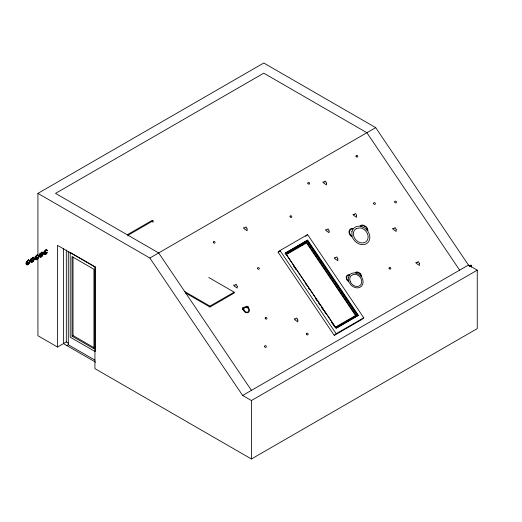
<?xml version="1.0" encoding="UTF-8"?>
<svg xmlns="http://www.w3.org/2000/svg" width="522" height="522" viewBox="0 0 522 522"><rect width="100%" height="100%" fill="white"/><g stroke="black" fill="none" stroke-linecap="round" stroke-linejoin="round"><path stroke-width="0.78" d="M28.005 260.4L28.645 259.695L28.612 260.361A9.024 5.207 -60 0 0 26.583 262.077L26.224 262.716A2.564 1.481 -60 0 0 27.066 264.882A2.564 1.481 -60 0 0 29.428 262.775A2.564 1.481 -60 0 0 28.997 260.243L27.653 260.608L26.531 262.122M32.455 257.835L33.088 257.124L33.056 257.79A9.024 5.207 -60 0 0 31.026 259.506L30.667 260.145A2.564 1.481 -60 0 0 31.516 262.312A2.564 1.481 -60 0 0 33.878 260.204A2.564 1.481 -60 0 0 33.441 257.672L32.527 257.79M36.899 255.265L37.538 254.56L37.506 255.225A9.024 5.207 -60 0 0 35.47 256.941L35.17 257.431M41.349 252.7L41.982 251.989L41.949 252.655A9.024 5.207 -60 0 0 39.92 254.371L39.561 255.01A2.564 1.481 -60 0 0 40.403 257.176A2.564 1.481 -60 0 0 42.771 255.075A2.564 1.481 -60 0 0 42.334 252.537L40.997 252.902L39.92 254.371M45.792 250.129L46.425 249.425L46.393 250.09A9.024 5.207 -60 0 0 44.363 251.806L44.005 252.446A2.564 1.481 -60 0 0 44.781 254.605A2.564 1.481 -60 0 0 47.124 252.707M28.084 260.354L28.534 259.793L28.769 260.178M36.977 255.225L37.427 254.658L37.662 255.043M41.421 252.655L41.877 252.093L42.106 252.478M45.871 250.09L46.321 249.529L46.543 249.953M30.818 259.225L30.831 259.715M35.15 256.778L35.418 256.322M44.161 251.526L44.207 251.898L44.481 251.186M471.072 265.535L471.092 265.052L470.687 265.307M33.199 257.653L32.801 257.326L31.026 259.506M32.501 261.307L32.527 261.228A0.816 0.47 -60 0 0 32.742 260.015A0.816 0.47 -60 0 0 31.803 260.85A0.816 0.47 -60 0 0 32.429 261.352A0.679 0.391 -60 0 0 32.266 260.687L32.338 260.648A0.679 0.391 -60 0 1 32.527 261.228L32.573 261.222M41.388 256.178L41.421 256.093A0.816 0.47 -60 0 0 41.636 254.88A0.816 0.47 -60 0 0 40.696 255.715A0.816 0.47 -60 0 0 41.323 256.217A0.679 0.391 -60 0 0 41.16 255.558L41.225 255.512A0.679 0.391 -60 0 1 41.421 256.093L41.466 256.087M45.603 252.987L45.675 252.948A0.679 0.391 -60 0 1 45.838 253.607L45.864 253.529M26.42 262.409L26.309 262.703A2.427 1.403 -60 0 0 27.111 264.758A2.427 1.403 -60 0 0 29.349 262.762A2.427 1.403 -60 0 0 28.938 260.361L28.827 260.354M30.876 259.604L31.281 258.905L30.746 259.219M30.87 259.845L30.752 260.139A2.427 1.403 -60 0 0 31.555 262.188A2.427 1.403 -60 0 0 33.793 260.191A2.427 1.403 -60 0 0 33.382 257.796L33.271 257.783M39.77 254.468L40.168 253.77M39.763 254.71L39.646 255.004A2.427 1.403 -60 0 0 40.448 257.052A2.427 1.403 -60 0 0 42.687 255.062A2.427 1.403 -60 0 0 42.275 252.661L42.165 252.655M44.207 252.146L44.096 252.439A2.427 1.403 -60 0 0 45.029 254.482A2.427 1.403 -60 0 0 47.274 252.106M26.42 261.698L26.42 262.168L26.792 261.522M35.313 256.563L35.111 257.581A2.564 1.481 -60 0 0 35.959 259.747A2.564 1.481 -60 0 0 38.321 257.64A2.564 1.481 -60 0 0 37.891 255.108L37.023 255.199L35.372 256.478M39.639 254.083L39.861 253.751M471.151 265.541L470.87 265.718A9.024 5.207 -60 0 0 469.461 266.07M44.318 251.858L45.453 250.443L46.425 250.071M30.805 259.095L32.103 258.038M44.22 251.278L44.174 252.015M35.737 256.446L37.538 255.206M40.54 253.314L39.724 254.579M26.276 262.566L26.491 262.338A10.916 6.303 -60 0 1 28.762 260.393L28.997 260.243M30.726 260.002L30.942 259.767A10.916 6.303 -60 0 1 33.206 257.829L33.441 257.672M39.613 254.867L39.829 254.638A10.916 6.303 -60 0 1 42.099 252.694L42.334 252.537M44.063 252.296L44.279 252.067A10.916 6.303 -60 0 1 46.549 250.129L46.784 249.973A2.564 1.481 -60 0 1 47.352 250.501M26.478 261.613L26.824 261.463M278.115 252.237L280.02 250.534L307.595 234.613L363.736 317.787L361.837 319.49L334.263 335.411L278.115 252.237L280.183 251.043M305.69 236.316L307.595 234.613M284.96 253.353L307.647 240.133L358.399 315.321L336.409 328.142M285.795 254.005L307.262 241.379L357.139 315.268L336.364 327.496M334.263 335.411L336.161 333.708L363.736 317.787M27.235 261.091L28.645 260.334M45.851 253.575L45.91 253.522A0.816 0.47 -60 0 0 46.086 252.315A0.816 0.47 -60 0 0 45.14 253.144A0.816 0.47 -60 0 0 45.766 253.646M44.331 251.271L45.91 250.064L46.784 249.973M37.891 255.108L37.656 255.258A10.916 6.303 -60 0 0 35.385 257.202M41.01 253.007L41.982 252.635M37.923 255.206L37.923 193.394L263.76 63.005L375.69 127.629L468.462 265.065L477.265 270.148L477.265 328.606L251.428 458.995L94.932 368.636L94.932 266.97L57.511 245.366L57.511 347.032L66.314 341.949L68.434 343.176M128.027 235.951L128.027 234.332L152.241 220.356L153.037 220.813L153.037 222.392M153.037 220.813L128.823 234.789L128.027 234.332M37.923 193.394L149.853 258.018L375.69 127.629M72.029 336.122L93.94 348.768L93.94 269.274L72.029 256.622L72.029 336.122L73.015 335.548L94.247 347.802M66.855 345.577L68.291 344.748L94.939 360.134M307.647 240.133L285.351 253L336.109 328.188L358.399 315.321M307.262 241.379L285.828 253.751L335.705 327.646M287.328 253.294L305.996 242.515M287.387 253.464L294.297 249.47M295.68 248.674L299.83 246.28M301.905 245.079L303.289 244.283M285.991 254.814L306.544 242.945L355.528 315.51L334.974 327.379M184.547 291.465L209.942 306.127L234.156 292.15L234.156 293.064L209.942 307.04L185.251 292.79M335.274 327.894L357.139 315.268M149.853 258.018L242.626 395.454L468.462 265.065M242.626 395.454L251.428 400.537L477.265 270.148M469.324 265.763L470.25 265.372L471.229 265.946A2.564 1.481 -60 0 1 471.346 266.951M469.337 265.868L470.916 265.718M469.004 265.626L469.363 265.737M35.516 256.348L35.228 256.844M469.024 265.528L469.441 265.698M32.56 257.881L33.088 257.77M471.17 265.861L470.955 265.881A10.916 6.303 -60 0 0 469.611 266.181M46.608 250.084L46.726 250.097A2.427 1.403 -60 0 1 47.267 250.593M37.721 255.219L37.832 255.225A2.427 1.403 -60 0 1 38.243 257.627A2.427 1.403 -60 0 1 36.005 259.623A2.427 1.403 -60 0 1 35.202 257.568M26.387 262.279L26.354 261.666L26.909 261.372M208.761 277.489L234.156 292.15M95.611 362.177L63.443 343.606L63.443 248.446M57.511 347.032L37.923 335.724L37.923 256.831M471.027 265.874L471.138 266.037A2.427 1.403 -60 0 1 471.255 266.99M459.66 270.148L366.888 132.712L263.76 73.171L55.528 193.394L158.662 252.935L251.428 390.371M307.256 240.485L358.007 315.673M306.538 242.025L356.415 315.921M293.573 266.109L295.967 269.593M305.494 283.707L306.401 285.051M308.672 288.405L309.579 289.749M315.471 298.486L316.834 300.502M318.648 303.191L320.006 305.207M321.676 307.745L323.633 310.577M324.854 312.45L325.761 313.794M331.653 322.524L334.067 326.035M280.02 250.534L336.161 333.708M350.242 281.521L351.019 283.022A6.642 5.383 48.1 0 0 358.758 286.173A6.642 5.383 48.1 0 0 361.276 279.231L360.493 277.717A6.642 5.383 48.1 0 0 354.967 274.272L353.459 274.363L351.019 275.733A6.642 5.383 48.1 0 0 350.236 281.508M251.428 400.537L251.428 458.995M209.942 306.127L209.942 307.04M73.015 256.863L73.015 335.548M68.291 251.513L68.291 344.748M66.314 250.045L66.314 341.949M237.21 286.324L237.197 288.111L234.019 285.906L233.602 285.032L235.239 285.312L235.213 284.751L236.277 284.294L237.21 286.324M247.095 228.975L247.082 230.763L243.904 228.558L243.487 227.69L245.125 227.964L245.099 227.403L246.162 226.946L247.095 228.975M297.834 320.077L297.821 321.859L294.643 319.653L294.225 318.785L295.863 319.066L295.837 318.498L296.901 318.042L297.834 320.077M326.465 183.157L326.452 184.938L323.275 182.733L322.857 181.865L324.488 182.145L324.469 181.578L325.532 181.121L326.465 183.157M329.088 230.933L329.075 232.721L325.898 230.515L325.48 229.641L327.111 229.921L327.092 229.36L328.155 228.904L329.088 230.933M337.845 258.958L337.825 260.746L334.648 258.54L334.237 257.666L335.868 257.946L335.842 257.385L336.912 256.928L337.845 258.958M356.591 215.573L356.572 217.354L353.394 215.149L352.976 214.281L354.614 214.562L354.588 213.994L355.658 213.537L356.591 215.573M396.185 229.68L396.172 231.468L392.994 229.262L392.577 228.388L394.208 228.669L394.188 228.107L395.252 227.651L396.185 229.68M419.42 263.708L419.401 265.496L416.23 263.284L415.812 262.416L417.443 262.697L417.424 262.129L418.487 261.672L419.42 263.708M248.707 307.954L248.903 308.619A3.334 2.701 48.1 0 1 248.009 312.58A3.334 2.701 48.1 0 1 243.859 310.805L243.363 310.107A1.638 1.331 48.1 0 1 243.82 307.393L246.097 306.616A1.638 1.331 48.1 0 1 247.089 306.297L248.172 306.845A1.638 1.331 48.1 0 1 248.707 307.954M361.465 276.053L361.948 277.684A8.182 6.636 48.1 0 1 359.743 287.407A8.182 6.636 48.1 0 1 349.564 283.055L348.344 281.338A4.019 3.262 48.1 0 1 346.256 277.019A4.019 3.262 48.1 0 1 349.466 274.676L351.769 273.332L355.058 272.778A4.019 3.262 48.1 0 1 357.498 271.982L360.154 273.339A4.019 3.262 48.1 0 1 361.465 276.053M367.821 230.078L367.782 231.2L368.421 232.088A10.107 8.189 48.1 0 1 365.7 244.094A10.107 8.189 48.1 0 1 353.126 238.724L352.389 237.001L351.619 236.603A4.966 4.026 48.1 0 1 349.048 231.266A4.966 4.026 48.1 0 1 353.009 228.375L353.531 228.499L355.854 226.718L359.912 226.033A4.966 4.026 48.1 0 1 362.927 225.047L366.203 226.724A4.966 4.026 48.1 0 1 367.821 230.078M243.448 308.456L243.317 309.853A1.416 1.148 48.1 0 1 243.643 307.588L243.448 308.456M351.887 231.611L352.089 236.212L351.495 235.84A4.293 3.484 48.1 0 1 349.629 231.572A4.293 3.484 48.1 0 1 352.487 228.969L353.107 229.021L351.887 231.611M348.559 277.293L348.722 281.025L348.239 280.719A3.478 2.819 48.1 0 1 346.725 277.267A3.478 2.819 48.1 0 1 349.042 275.153L349.544 275.198L348.559 277.293M28.077 263.793L28.129 263.786A0.816 0.47 -60 0 0 28.299 262.586A0.816 0.47 -60 0 0 27.359 263.414A0.816 0.47 -60 0 0 27.979 263.917A0.679 0.391 -60 0 0 27.816 263.258L27.888 263.218A0.679 0.391 -60 0 1 28.077 263.793M36.971 258.664L37.016 258.651A0.816 0.47 -60 0 0 37.192 257.45A0.816 0.47 -60 0 0 36.253 258.279A0.816 0.47 -60 0 0 36.873 258.781A0.679 0.391 -60 0 0 36.71 258.122L36.781 258.083A0.679 0.391 -60 0 1 36.971 258.664M246.345 306.695L248.511 308.071A1.416 1.148 48.1 0 0 247.885 306.825L246.345 306.695M360.663 226.261L364.937 228.186L367.24 230.443A4.293 3.484 48.1 0 0 365.335 226.665L363.403 225.726L360.663 226.261M355.665 272.96L359.123 274.526L360.989 276.347A3.478 2.819 48.1 0 0 359.449 273.293L357.074 272.458L355.665 272.96M244.896 307.471L244.453 307.823A2.708 2.192 48.1 0 0 244.133 310.172L244.453 310.792A2.708 2.192 48.1 0 0 247.604 312.078A2.708 2.192 48.1 0 0 248.629 309.246L248.309 308.632A2.708 2.192 48.1 0 0 246.058 307.23L244.896 307.471M356.272 228.61L354.914 229.687A8.202 6.642 48.1 0 0 353.962 236.812L354.927 238.684A8.202 6.642 48.1 0 0 364.48 242.573A8.202 6.642 48.1 0 0 367.586 234L366.62 232.127A8.202 6.642 48.1 0 0 359.795 227.879L356.272 228.61M95.226 266.879L70.209 252.439L70.209 337.166L95.226 351.606L95.226 266.879M290.062 216.565A0.979 0.79 48.1 0 0 291.478 217.426A0.979 0.79 48.1 0 0 291.256 215.873A0.979 0.79 48.1 0 0 290.062 216.565M257.561 268.367A0.979 0.79 48.1 0 0 258.977 269.228A0.979 0.79 48.1 0 0 258.755 267.675A0.979 0.79 48.1 0 0 257.561 268.367M265.196 318.198A0.979 0.79 48.1 0 0 266.611 319.066A0.979 0.79 48.1 0 0 266.39 317.507A0.979 0.79 48.1 0 0 265.196 318.198M213.296 242.228A0.979 0.79 48.1 0 0 214.712 243.095A0.979 0.79 48.1 0 0 214.49 241.536A0.979 0.79 48.1 0 0 213.296 242.228M307.869 183.235A0.979 0.79 48.1 0 0 309.285 184.103A0.979 0.79 48.1 0 0 309.063 182.543A0.979 0.79 48.1 0 0 307.869 183.235M373.635 203.456A0.979 0.79 48.1 0 0 375.05 204.317A0.979 0.79 48.1 0 0 374.835 202.764A0.979 0.79 48.1 0 0 373.635 203.456M389.066 268.217A0.979 0.79 48.1 0 0 390.482 269.084A0.979 0.79 48.1 0 0 390.26 267.525A0.979 0.79 48.1 0 0 389.066 268.217M394.717 201.955A0.979 0.79 48.1 0 0 396.133 202.817A0.979 0.79 48.1 0 0 395.911 201.264A0.979 0.79 48.1 0 0 394.717 201.955M306.414 334.008A0.979 0.79 48.1 0 0 307.83 334.876A0.979 0.79 48.1 0 0 307.608 333.317A0.979 0.79 48.1 0 0 306.414 334.008M264.595 346.464A0.979 0.79 48.1 0 0 266.005 347.332A0.979 0.79 48.1 0 0 265.789 345.773A0.979 0.79 48.1 0 0 264.595 346.464M356.024 156.182A0.979 0.79 48.1 0 0 357.439 157.044A0.979 0.79 48.1 0 0 357.224 155.491A0.979 0.79 48.1 0 0 356.024 156.182M27.947 264.08A0.985 0.568 -60 0 0 28.488 262.52A0.985 0.568 -60 0 0 27.281 263.297A0.985 0.568 -60 0 0 27.947 264.08M32.397 261.515A0.985 0.568 -60 0 0 32.938 259.949A0.985 0.568 -60 0 0 31.731 260.732A0.985 0.568 -60 0 0 32.397 261.515M36.84 258.945A0.985 0.568 -60 0 0 37.382 257.385A0.985 0.568 -60 0 0 36.175 258.162A0.985 0.568 -60 0 0 36.84 258.945M41.284 256.38A0.985 0.568 -60 0 0 41.832 254.821A0.985 0.568 -60 0 0 40.625 255.597A0.985 0.568 -60 0 0 41.284 256.38M45.734 253.809A0.985 0.568 -60 0 0 46.275 252.25A0.985 0.568 -60 0 0 45.068 253.026A0.985 0.568 -60 0 0 45.734 253.809"/></g></svg>
